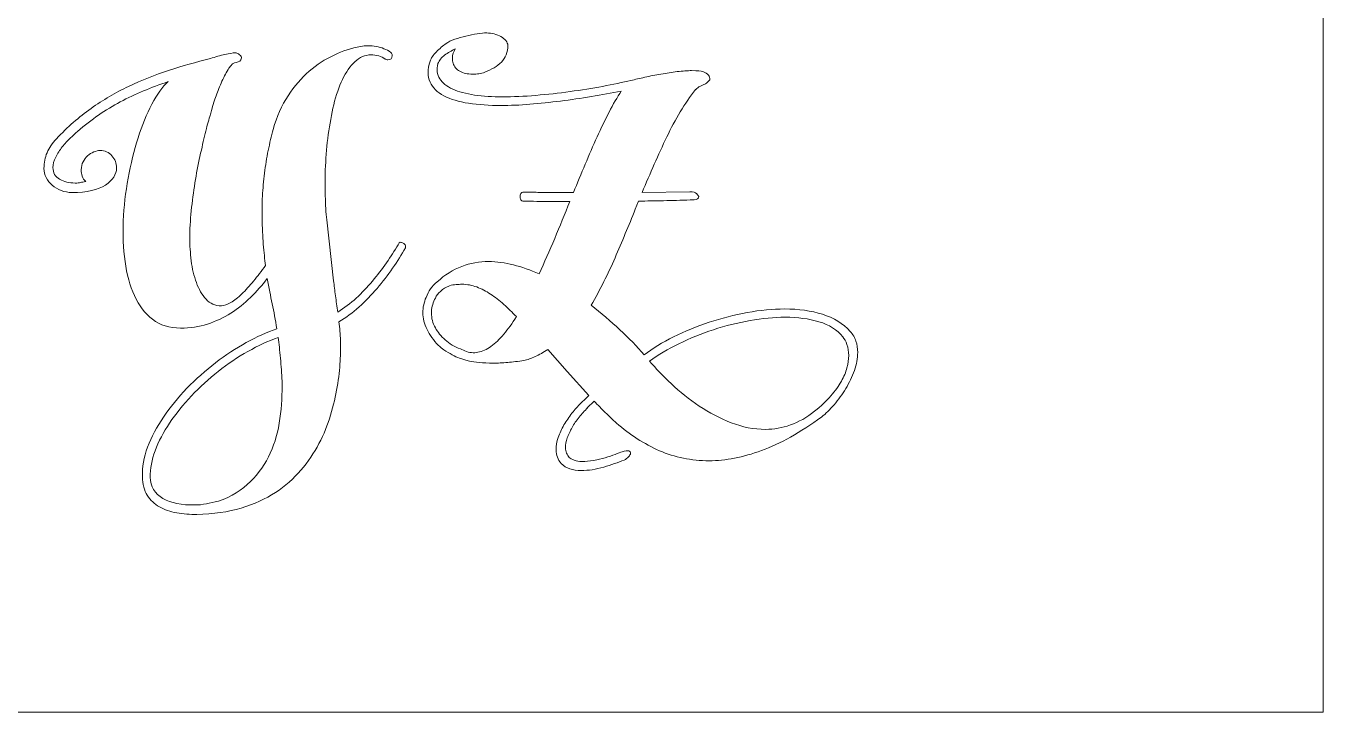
# Model space of a CAD drawing. Header units: millimetres. Extents: x -989 to 989, y -553 to 553.
# Drawn here: x 494.8 to 593.2, y 33.5 to 85.6 of the extents above; entities that cross this region are included whole.
import ezdxf

# ---------------------------------------------------------------- set-up
doc = ezdxf.new("R2010")
doc.units = ezdxf.units.MM
doc.header["$MEASUREMENT"] = 0
doc.layers.add('Camada 1', color=7, linetype='Continuous')

msp = doc.modelspace()

# ---------------------------------------------------------------- linework, layer by layer
at = {"layer": 'Camada 1', "color": 142, "lineweight": 20}
msp.add_lwpolyline([(395.4718, 33.5177), (593.2076, 33.5177), (593.2076, 414.1477), (395.4718, 414.1477), (395.4718, 33.5177)], close=True, dxfattribs=at)
at = {"layer": 'Camada 1', "color": 250, "lineweight": 9}
for points, knots in [([(527.2298, 82.7549), (527.2199, 82.8045), (527.2051, 82.859), (527.1951, 82.9235), (527.1951, 82.9235), (527.1803, 82.983), (527.1753, 83.0623), (527.1753, 83.1615), (527.1753, 83.1615), (527.1902, 83.3846), (527.2645, 83.6077), (527.3984, 83.8308), (527.3984, 83.8308), (527.1009, 83.6969), (526.8332, 83.5383), (526.5903, 83.3598), (526.5903, 83.3598), (526.3473, 83.1813), (526.1787, 82.9631), (526.0796, 82.7152), (526.0796, 82.7152), (525.9656, 82.274), (526.0151, 81.8873), (526.2184, 81.565), (526.2184, 81.565), (526.4217, 81.2427), (526.7489, 80.9799), (527.2051, 80.7767), (527.2051, 80.7767), (527.6562, 80.5734), (528.2066, 80.4246), (528.8561, 80.3304), (528.8561, 80.3304), (529.5105, 80.2362), (530.2195, 80.1916), (530.988, 80.1916), (530.988, 80.1916), (531.7813, 80.1916), (532.6192, 80.2313), (533.4968, 80.3057), (533.4968, 80.3057), (534.3793, 80.38), (535.2469, 80.4742), (536.0997, 80.5932), (536.0997, 80.5932), (536.9574, 80.7073), (537.7805, 80.8411), (538.5737, 80.9899), (538.5737, 80.9899), (539.367, 81.1386), (540.081, 81.2873), (540.7106, 81.4361), (540.7106, 81.4361), (541.023, 81.5104), (541.375, 81.5947), (541.7717, 81.679), (541.7717, 81.679), (542.1683, 81.7683), (542.5749, 81.8476), (542.9963, 81.922), (542.9963, 81.922), (543.4177, 81.9963), (543.8342, 82.0558), (544.2358, 82.1054), (544.2358, 82.1054), (544.6374, 82.155), (544.9993, 82.1798), (545.3216, 82.1798), (545.3216, 82.1798), (545.7827, 82.1798), (546.0603, 82.1649), (546.1595, 82.1252), (546.1595, 82.1252), (546.3826, 82.0261), (546.5264, 81.9319), (546.5958, 81.8377), (546.5958, 81.8377), (546.6652, 81.7435), (546.6999, 81.6294), (546.6999, 81.4956), (546.6999, 81.4956), (546.576, 81.332), (546.4669, 81.2278), (546.3826, 81.1882), (546.3826, 81.1882), (546.2934, 81.1436), (546.214, 81.1088), (546.1397, 81.0841), (546.1397, 81.0841), (546.0802, 81.0593), (546.0058, 81.0246), (545.9265, 80.9799), (545.9265, 80.9799), (545.8471, 80.9403), (545.743, 80.856), (545.6191, 80.732), (545.6191, 80.732), (545.6191, 80.732), (545.6191, 80.7519), (545.6191, 80.7519), (545.6191, 80.7519), (544.801, 79.6958), (544.0722, 78.496), (543.4375, 77.1474), (543.4375, 77.1474), (542.798, 75.8038), (542.1733, 74.3957), (541.5684, 72.9331), (541.5684, 72.9331), (541.5684, 72.9331), (545.1728, 72.9876), (545.1728, 72.9876), (545.1728, 72.9876), (545.4356, 72.9876), (545.6141, 72.9381), (545.7133, 72.8339), (545.7133, 72.8339), (545.8124, 72.7298), (545.862, 72.6654), (545.862, 72.6406), (545.862, 72.6406), (545.862, 72.4968), (545.743, 72.4026), (545.51, 72.3679), (545.51, 72.3679), (545.51, 72.3679), (545.2125, 72.3679), (545.2125, 72.3679), (545.2125, 72.3679), (544.5035, 72.3431), (543.8342, 72.3282), (543.1946, 72.3134), (543.1946, 72.3134), (542.555, 72.3034), (541.9204, 72.2886), (541.2858, 72.2787), (541.2858, 72.2787), (541.2858, 72.2787), (541.0478, 71.6639), (541.0478, 71.6639), (541.0478, 71.6639), (540.552, 70.4244), (540.0413, 69.1997), (539.5108, 67.985), (539.5108, 67.985), (538.9853, 66.7703), (538.3804, 65.5655), (537.7011, 64.3756), (537.7011, 64.3756), (538.4696, 63.7806), (539.1935, 63.1658), (539.8727, 62.5263), (539.8727, 62.5263), (540.5569, 61.8867), (541.1767, 61.2521), (541.732, 60.6224), (541.732, 60.6224), (542.3666, 61.1033), (543.1054, 61.5595), (543.9581, 61.9809), (543.9581, 61.9809), (544.806, 62.4023), (545.7033, 62.7692), (546.6503, 63.0865), (546.6503, 63.0865), (547.5973, 63.3989), (548.5641, 63.6468), (549.5408, 63.8302), (549.5408, 63.8302), (550.5225, 64.0087), (551.4695, 64.098), (552.3867, 64.098), (552.3867, 64.098), (553.4378, 64.098), (554.3947, 63.9641), (555.2475, 63.6964), (555.2475, 63.6964), (556.1052, 63.4336), (556.8043, 62.9923), (557.3497, 62.3874), (557.3497, 62.3874), (557.553, 62.1643), (557.6968, 61.9214), (557.781, 61.6537), (557.781, 61.6537), (557.8703, 61.3859), (557.9149, 61.1033), (557.9149, 60.8058), (557.9149, 60.8058), (557.9149, 60.3596), (557.8306, 59.8985), (557.662, 59.4275), (557.662, 59.4275), (557.4984, 58.9565), (557.2803, 58.5004), (557.0125, 58.0641), (557.0125, 58.0641), (556.7448, 57.6228), (556.4523, 57.2113), (556.13, 56.8345), (556.13, 56.8345), (555.8078, 56.4577), (555.4904, 56.1503), (555.183, 55.9123), (555.183, 55.9123), (553.5568, 54.7224), (552.0397, 53.8696), (550.6266, 53.3589), (550.6266, 53.3589), (549.2136, 52.8433), (547.8898, 52.5855), (546.6503, 52.5855), (546.6503, 52.5855), (545.2968, 52.5855), (544.0424, 52.8383), (542.8822, 53.349), (542.8822, 53.349), (541.7221, 53.8547), (540.6363, 54.5588), (539.6199, 55.4462), (539.6199, 55.4462), (539.3373, 55.709), (539.0547, 55.9767), (538.7721, 56.2494), (538.7721, 56.2494), (538.4944, 56.5221), (538.2118, 56.8047), (537.9292, 57.1022), (537.9292, 57.1022), (537.9292, 57.1022), (537.3888, 56.6015), (537.3888, 56.6015), (537.3888, 56.6015), (537.3888, 56.6015), (537.4284, 56.6015), (537.4284, 56.6015), (537.4284, 56.6015), (537.2053, 56.3783), (536.9872, 56.1404), (536.7839, 55.8875), (536.7839, 55.8875), (536.5806, 55.6297), (536.4021, 55.3719), (536.2534, 55.1041), (536.2534, 55.1041), (536.1047, 54.8364), (535.9857, 54.5736), (535.8915, 54.3158), (535.8915, 54.3158), (535.7973, 54.053), (535.7526, 53.8051), (535.7526, 53.5721), (535.7526, 53.5721), (535.7526, 53.4333), (535.7824, 53.2994), (535.8369, 53.1705), (535.8369, 53.1705), (535.8915, 53.0416), (535.9559, 52.9276), (536.0303, 52.8284), (536.0303, 52.8284), (536.1195, 52.754), (536.2484, 52.6846), (536.422, 52.6202), (536.422, 52.6202), (536.5955, 52.5557), (536.7889, 52.526), (536.9971, 52.526), (536.9971, 52.526), (537.2847, 52.526), (537.5821, 52.5557), (537.8895, 52.6103), (537.8895, 52.6103), (538.2019, 52.6648), (538.4944, 52.7342), (538.7721, 52.8135), (538.7721, 52.8135), (539.0547, 52.8929), (539.3026, 52.9772), (539.5257, 53.0664), (539.5257, 53.0664), (539.7488, 53.1507), (539.9223, 53.2201), (540.0463, 53.2697), (540.0463, 53.2697), (540.2843, 53.3441), (540.4528, 53.3639), (540.552, 53.3341), (540.552, 53.3341), (540.6511, 53.3044), (540.6958, 53.2449), (540.6908, 53.1606), (540.6908, 53.1606), (540.6809, 53.0714), (540.6313, 52.9772), (540.5421, 52.878), (540.5421, 52.878), (540.4479, 52.7788), (540.3338, 52.6995), (540.195, 52.6351), (540.195, 52.6351), (539.7488, 52.4516), (539.2381, 52.2731), (538.6531, 52.0996), (538.6531, 52.0996), (538.073, 51.9261), (537.5028, 51.8418), (536.9426, 51.8418), (536.9426, 51.8418), (536.6203, 51.8418), (536.3327, 51.8814), (536.0799, 51.9608), (536.0799, 51.9608), (535.8221, 52.0451), (535.6089, 52.1839), (535.4353, 52.3822), (535.4353, 52.3822), (535.1726, 52.6549), (535.0387, 53.0019), (535.0387, 53.4184), (535.0387, 53.4184), (535.0387, 53.7159), (535.0932, 54.0283), (535.2073, 54.3505), (535.2073, 54.3505), (535.3163, 54.6728), (535.4601, 54.9851), (535.6386, 55.2975), (535.6386, 55.2975), (535.8171, 55.6049), (536.0204, 55.9024), (536.2435, 56.1899), (536.2435, 56.1899), (536.4666, 56.4725), (536.6897, 56.7254), (536.9128, 56.9485), (536.9128, 56.9485), (537.012, 57.0477), (537.1111, 57.1468), (537.2103, 57.2361), (537.2103, 57.2361), (537.3095, 57.3303), (537.4136, 57.4245), (537.5276, 57.5236), (537.5276, 57.5236), (537.5276, 57.5236), (535.8716, 59.3631), (535.8716, 59.3631), (535.8716, 59.3631), (535.8716, 59.3631), (534.4041, 61.019), (534.4041, 61.019), (534.4041, 61.019), (534.0818, 60.8108), (533.7694, 60.6323), (533.462, 60.4885), (533.462, 60.4885), (533.1596, 60.3447), (532.872, 60.2505), (532.5994, 60.201), (532.5994, 60.201), (532.168, 60.1266), (531.7565, 60.0721), (531.3747, 60.0423), (531.3747, 60.0423), (530.988, 60.0076), (530.6211, 59.9927), (530.2741, 59.9927), (530.2741, 59.9927), (529.4808, 59.9927), (528.8809, 60.0473), (528.4743, 60.1514), (528.4743, 60.1514), (528.0628, 60.2555), (527.8099, 60.3299), (527.7108, 60.3646), (527.7108, 60.3646), (527.5372, 60.429), (527.3538, 60.5133), (527.1604, 60.6274), (527.1604, 60.6274), (526.9671, 60.7364), (526.7539, 60.8604), (526.5208, 60.9992), (526.5208, 60.9992), (526.382, 61.0835), (526.2482, 61.2025), (526.1093, 61.3512), (526.1093, 61.3512), (525.7524, 61.7231), (525.4648, 62.1197), (525.2566, 62.5411), (525.2566, 62.5411), (525.0434, 62.9626), (524.9392, 63.3939), (524.9392, 63.8253), (524.9392, 63.8253), (524.9392, 64.212), (525.0186, 64.5938), (525.1822, 64.9805), (525.1822, 64.9805), (525.3557, 65.4416), (525.6334, 65.8283), (526.0201, 66.1506), (526.0201, 66.1506), (526.6002, 66.686), (527.2249, 67.0777), (527.8843, 67.3256), (527.8843, 67.3256), (528.5487, 67.5735), (529.2279, 67.6975), (529.922, 67.6975), (529.922, 67.6975), (530.5418, 67.6975), (531.1715, 67.6132), (531.811, 67.4446), (531.811, 67.4446), (532.4457, 67.281), (533.0952, 67.0529), (533.7546, 66.7703), (533.7546, 66.7703), (534.1512, 67.6231), (534.5429, 68.5155), (534.9346, 69.4427), (534.9346, 69.4427), (535.3213, 70.3748), (535.708, 71.3069), (536.0799, 72.2489), (536.0799, 72.2489), (535.7477, 72.2489), (535.4502, 72.2489), (535.1874, 72.2489), (535.1874, 72.2489), (534.9296, 72.2489), (534.6668, 72.2489), (534.409, 72.2489), (534.409, 72.2489), (534.1463, 72.2489), (533.8686, 72.2539), (533.5711, 72.2638), (533.5711, 72.2638), (533.2736, 72.2737), (532.9266, 72.2787), (532.5299, 72.2787), (532.5299, 72.2787), (532.4556, 72.2787), (532.401, 72.3134), (532.3614, 72.3877), (532.3614, 72.3877), (532.3267, 72.4621), (532.3068, 72.5414), (532.3068, 72.6208), (532.3068, 72.6208), (532.3068, 72.7001), (532.3267, 72.7794), (532.3614, 72.8538), (532.3614, 72.8538), (532.401, 72.9281), (532.4556, 72.9629), (532.5299, 72.9629), (532.5299, 72.9629), (532.9613, 72.9629), (533.3331, 72.9579), (533.6455, 72.948), (533.6455, 72.948), (533.9529, 72.9381), (534.2504, 72.9331), (534.528, 72.9331), (534.528, 72.9331), (534.8057, 72.9331), (535.0833, 72.9331), (535.3659, 72.9331), (535.3659, 72.9331), (535.6436, 72.9331), (535.9758, 72.9331), (536.3575, 72.9331), (536.3575, 72.9331), (536.655, 73.652), (536.9525, 74.3709), (537.25, 75.0799), (537.25, 75.0799), (537.5474, 75.7939), (537.8499, 76.483), (538.1523, 77.1474), (538.1523, 77.1474), (538.4597, 77.8118), (538.7621, 78.4414), (539.0646, 79.0364), (539.0646, 79.0364), (539.367, 79.6314), (539.6744, 80.1619), (539.9868, 80.6329), (539.9868, 80.6329), (539.253, 80.4841), (538.4994, 80.3453), (537.716, 80.2164), (537.716, 80.2164), (536.9376, 80.0875), (536.1542, 79.9735), (535.3758, 79.8743), (535.3758, 79.8743), (534.5925, 79.7751), (533.819, 79.6909), (533.0505, 79.6314), (533.0505, 79.6314), (532.282, 79.5669), (531.5582, 79.5372), (530.874, 79.5372), (530.874, 79.5372), (529.9815, 79.5372), (529.1635, 79.5917), (528.4098, 79.7057), (528.4098, 79.7057), (527.6612, 79.8148), (527.0365, 80.0032), (526.5357, 80.2709), (526.5357, 80.2709), (526.03, 80.5387), (525.6829, 80.8857), (525.4846, 81.3121), (525.4846, 81.3121), (525.2863, 81.7385), (525.2863, 82.269), (525.4846, 82.9036), (525.4846, 82.9036), (525.559, 83.1268), (525.7177, 83.3598), (525.9656, 83.6077), (525.9656, 83.6077), (526.2135, 83.8556), (526.4614, 84.0688), (526.7093, 84.2423), (526.7093, 84.2423), (526.8729, 84.3514), (527.091, 84.4605), (527.3637, 84.5596), (527.3637, 84.5596), (527.6364, 84.6588), (527.914, 84.7381), (528.2066, 84.8075), (528.2066, 84.8075), (528.4991, 84.8769), (528.7817, 84.9315), (529.0643, 84.9761), (529.0643, 84.9761), (529.3419, 85.0207), (529.5799, 85.0405), (529.7783, 85.0405), (529.7783, 85.0405), (529.9667, 85.0405), (530.1551, 85.0158), (530.3435, 84.9662), (530.3435, 84.9662), (530.5368, 84.9166), (530.7104, 84.8472), (530.8591, 84.7629), (530.8591, 84.7629), (531.0078, 84.6737), (531.1318, 84.5745), (531.2309, 84.4555), (531.2309, 84.4555), (531.3301, 84.3365), (531.3797, 84.2175), (531.3797, 84.0936), (531.3797, 84.0936), (531.3797, 83.573), (531.2161, 83.1515), (530.8938, 82.8293), (530.8938, 82.8293), (530.5715, 82.507), (530.1501, 82.2541), (529.6295, 82.0657), (529.6295, 82.0657), (529.4956, 82.0062), (529.3469, 81.9616), (529.1932, 81.9468), (529.1932, 81.9468), (529.0395, 81.9269), (528.8759, 81.917), (528.7024, 81.917), (528.7024, 81.917), (528.3305, 81.917), (528.0082, 81.9864), (527.7405, 82.1302), (527.7405, 82.1302), (527.4777, 82.274), (527.3042, 82.4822), (527.2298, 82.7549)], [0, 0, 0, 0, 0.0067568, 0.0067568, 0.0067568, 0.0067568, 0.0135135, 0.0135135, 0.0135135, 0.0135135, 0.0202703, 0.0202703, 0.0202703, 0.0202703, 0.027027, 0.027027, 0.027027, 0.027027, 0.0337838, 0.0337838, 0.0337838, 0.0337838, 0.0405405, 0.0405405, 0.0405405, 0.0405405, 0.0472973, 0.0472973, 0.0472973, 0.0472973, 0.0540541, 0.0540541, 0.0540541, 0.0540541, 0.0608108, 0.0608108, 0.0608108, 0.0608108, 0.0675676, 0.0675676, 0.0675676, 0.0675676, 0.0743243, 0.0743243, 0.0743243, 0.0743243, 0.0810811, 0.0810811, 0.0810811, 0.0810811, 0.0878378, 0.0878378, 0.0878378, 0.0878378, 0.0945946, 0.0945946, 0.0945946, 0.0945946, 0.1013514, 0.1013514, 0.1013514, 0.1013514, 0.1081081, 0.1081081, 0.1081081, 0.1081081, 0.1148649, 0.1148649, 0.1148649, 0.1148649, 0.1216216, 0.1216216, 0.1216216, 0.1216216, 0.1283784, 0.1283784, 0.1283784, 0.1283784, 0.1351351, 0.1351351, 0.1351351, 0.1351351, 0.1418919, 0.1418919, 0.1418919, 0.1418919, 0.1486486, 0.1486486, 0.1486486, 0.1486486, 0.1554054, 0.1554054, 0.1554054, 0.1554054, 0.1621622, 0.1621622, 0.1621622, 0.1621622, 0.1689189, 0.1689189, 0.1689189, 0.1689189, 0.1756757, 0.1756757, 0.1756757, 0.1756757, 0.1824324, 0.1824324, 0.1824324, 0.1824324, 0.1891892, 0.1891892, 0.1891892, 0.1891892, 0.1959459, 0.1959459, 0.1959459, 0.1959459, 0.2027027, 0.2027027, 0.2027027, 0.2027027, 0.2094595, 0.2094595, 0.2094595, 0.2094595, 0.2162162, 0.2162162, 0.2162162, 0.2162162, 0.222973, 0.222973, 0.222973, 0.222973, 0.2297297, 0.2297297, 0.2297297, 0.2297297, 0.2364865, 0.2364865, 0.2364865, 0.2364865, 0.2432432, 0.2432432, 0.2432432, 0.2432432, 0.25, 0.25, 0.25, 0.25, 0.2567568, 0.2567568, 0.2567568, 0.2567568, 0.2635135, 0.2635135, 0.2635135, 0.2635135, 0.2702703, 0.2702703, 0.2702703, 0.2702703, 0.277027, 0.277027, 0.277027, 0.277027, 0.2837838, 0.2837838, 0.2837838, 0.2837838, 0.2905405, 0.2905405, 0.2905405, 0.2905405, 0.2972973, 0.2972973, 0.2972973, 0.2972973, 0.3040541, 0.3040541, 0.3040541, 0.3040541, 0.3108108, 0.3108108, 0.3108108, 0.3108108, 0.3175676, 0.3175676, 0.3175676, 0.3175676, 0.3243243, 0.3243243, 0.3243243, 0.3243243, 0.3310811, 0.3310811, 0.3310811, 0.3310811, 0.3378378, 0.3378378, 0.3378378, 0.3378378, 0.3445946, 0.3445946, 0.3445946, 0.3445946, 0.3513514, 0.3513514, 0.3513514, 0.3513514, 0.3581081, 0.3581081, 0.3581081, 0.3581081, 0.3648649, 0.3648649, 0.3648649, 0.3648649, 0.3716216, 0.3716216, 0.3716216, 0.3716216, 0.3783784, 0.3783784, 0.3783784, 0.3783784, 0.3851351, 0.3851351, 0.3851351, 0.3851351, 0.3918919, 0.3918919, 0.3918919, 0.3918919, 0.3986486, 0.3986486, 0.3986486, 0.3986486, 0.4054054, 0.4054054, 0.4054054, 0.4054054, 0.4121622, 0.4121622, 0.4121622, 0.4121622, 0.4189189, 0.4189189, 0.4189189, 0.4189189, 0.4256757, 0.4256757, 0.4256757, 0.4256757, 0.4324324, 0.4324324, 0.4324324, 0.4324324, 0.4391892, 0.4391892, 0.4391892, 0.4391892, 0.4459459, 0.4459459, 0.4459459, 0.4459459, 0.4527027, 0.4527027, 0.4527027, 0.4527027, 0.4594595, 0.4594595, 0.4594595, 0.4594595, 0.4662162, 0.4662162, 0.4662162, 0.4662162, 0.472973, 0.472973, 0.472973, 0.472973, 0.4797297, 0.4797297, 0.4797297, 0.4797297, 0.4864865, 0.4864865, 0.4864865, 0.4864865, 0.4932432, 0.4932432, 0.4932432, 0.4932432, 0.5, 0.5, 0.5, 0.5, 0.5067568, 0.5067568, 0.5067568, 0.5067568, 0.5135135, 0.5135135, 0.5135135, 0.5135135, 0.5202703, 0.5202703, 0.5202703, 0.5202703, 0.527027, 0.527027, 0.527027, 0.527027, 0.5337838, 0.5337838, 0.5337838, 0.5337838, 0.5405405, 0.5405405, 0.5405405, 0.5405405, 0.5472973, 0.5472973, 0.5472973, 0.5472973, 0.5540541, 0.5540541, 0.5540541, 0.5540541, 0.5608108, 0.5608108, 0.5608108, 0.5608108, 0.5675676, 0.5675676, 0.5675676, 0.5675676, 0.5743243, 0.5743243, 0.5743243, 0.5743243, 0.5810811, 0.5810811, 0.5810811, 0.5810811, 0.5878378, 0.5878378, 0.5878378, 0.5878378, 0.5945946, 0.5945946, 0.5945946, 0.5945946, 0.6013514, 0.6013514, 0.6013514, 0.6013514, 0.6081081, 0.6081081, 0.6081081, 0.6081081, 0.6148649, 0.6148649, 0.6148649, 0.6148649, 0.6216216, 0.6216216, 0.6216216, 0.6216216, 0.6283784, 0.6283784, 0.6283784, 0.6283784, 0.6351351, 0.6351351, 0.6351351, 0.6351351, 0.6418919, 0.6418919, 0.6418919, 0.6418919, 0.6486486, 0.6486486, 0.6486486, 0.6486486, 0.6554054, 0.6554054, 0.6554054, 0.6554054, 0.6621622, 0.6621622, 0.6621622, 0.6621622, 0.6689189, 0.6689189, 0.6689189, 0.6689189, 0.6756757, 0.6756757, 0.6756757, 0.6756757, 0.6824324, 0.6824324, 0.6824324, 0.6824324, 0.6891892, 0.6891892, 0.6891892, 0.6891892, 0.6959459, 0.6959459, 0.6959459, 0.6959459, 0.7027027, 0.7027027, 0.7027027, 0.7027027, 0.7094595, 0.7094595, 0.7094595, 0.7094595, 0.7162162, 0.7162162, 0.7162162, 0.7162162, 0.722973, 0.722973, 0.722973, 0.722973, 0.7297297, 0.7297297, 0.7297297, 0.7297297, 0.7364865, 0.7364865, 0.7364865, 0.7364865, 0.7432432, 0.7432432, 0.7432432, 0.7432432, 0.75, 0.75, 0.75, 0.75, 0.7567568, 0.7567568, 0.7567568, 0.7567568, 0.7635135, 0.7635135, 0.7635135, 0.7635135, 0.7702703, 0.7702703, 0.7702703, 0.7702703, 0.777027, 0.777027, 0.777027, 0.777027, 0.7837838, 0.7837838, 0.7837838, 0.7837838, 0.7905405, 0.7905405, 0.7905405, 0.7905405, 0.7972973, 0.7972973, 0.7972973, 0.7972973, 0.8040541, 0.8040541, 0.8040541, 0.8040541, 0.8108108, 0.8108108, 0.8108108, 0.8108108, 0.8175676, 0.8175676, 0.8175676, 0.8175676, 0.8243243, 0.8243243, 0.8243243, 0.8243243, 0.8310811, 0.8310811, 0.8310811, 0.8310811, 0.8378378, 0.8378378, 0.8378378, 0.8378378, 0.8445946, 0.8445946, 0.8445946, 0.8445946, 0.8513514, 0.8513514, 0.8513514, 0.8513514, 0.8581081, 0.8581081, 0.8581081, 0.8581081, 0.8648649, 0.8648649, 0.8648649, 0.8648649, 0.8716216, 0.8716216, 0.8716216, 0.8716216, 0.8783784, 0.8783784, 0.8783784, 0.8783784, 0.8851351, 0.8851351, 0.8851351, 0.8851351, 0.8918919, 0.8918919, 0.8918919, 0.8918919, 0.8986486, 0.8986486, 0.8986486, 0.8986486, 0.9054054, 0.9054054, 0.9054054, 0.9054054, 0.9121622, 0.9121622, 0.9121622, 0.9121622, 0.9189189, 0.9189189, 0.9189189, 0.9189189, 0.9256757, 0.9256757, 0.9256757, 0.9256757, 0.9324324, 0.9324324, 0.9324324, 0.9324324, 0.9391892, 0.9391892, 0.9391892, 0.9391892, 0.9459459, 0.9459459, 0.9459459, 0.9459459, 0.9527027, 0.9527027, 0.9527027, 0.9527027, 0.9594595, 0.9594595, 0.9594595, 0.9594595, 0.9662162, 0.9662162, 0.9662162, 0.9662162, 0.972973, 0.972973, 0.972973, 0.972973, 0.9797297, 0.9797297, 0.9797297, 0.9797297, 0.9864865, 0.9864865, 0.9864865, 0.9864865, 1, 1, 1, 1]), ([(510.6806, 83.5382), (510.8293, 83.5233), (510.9483, 83.4738), (511.0425, 83.3895), (511.0425, 83.3895), (511.1367, 83.3002), (511.1813, 83.2209), (511.1813, 83.1465), (511.1813, 83.1465), (511.1466, 82.9333), (511.0078, 82.8243), (510.7748, 82.8094), (510.7748, 82.8094), (510.6013, 82.7995), (510.4178, 82.6507), (510.2344, 82.3632), (510.2344, 82.3632), (510.0509, 82.0806), (509.8724, 81.7533), (509.7039, 81.3815), (509.7039, 81.3815), (509.5353, 81.0096), (509.3865, 80.6378), (509.2576, 80.2709), (509.2576, 80.2709), (509.1287, 79.909), (509.0395, 79.6313), (508.9899, 79.4479), (508.9899, 79.4479), (508.9502, 79.309), (508.8808, 79.0661), (508.7767, 78.7091), (508.7767, 78.7091), (508.6726, 78.3571), (508.5536, 77.9258), (508.4297, 77.4101), (508.4297, 77.4101), (508.3057, 76.8945), (508.1768, 76.3144), (508.033, 75.6699), (508.033, 75.6699), (507.8892, 75.0253), (507.7603, 74.356), (507.6512, 73.6619), (507.6512, 73.6619), (507.5372, 72.9678), (507.448, 72.2637), (507.3736, 71.5399), (507.3736, 71.5399), (507.2992, 70.821), (507.2596, 70.1219), (507.2596, 69.4377), (507.2596, 69.4377), (507.2596, 68.9171), (507.2992, 68.3568), (507.3736, 67.7569), (507.3736, 67.7569), (507.448, 67.152), (507.5769, 66.6017), (507.7603, 66.1009), (507.7603, 66.1009), (507.9487, 65.5952), (508.1917, 65.1787), (508.4991, 64.8416), (508.4991, 64.8416), (508.8015, 64.5094), (509.1882, 64.3408), (509.6592, 64.3408), (509.6592, 64.3408), (509.8675, 64.3408), (510.1055, 64.4202), (510.3732, 64.5838), (510.3732, 64.5838), (510.6409, 64.7424), (510.9186, 64.9656), (511.2111, 65.2432), (511.2111, 65.2432), (511.4987, 65.5209), (511.7961, 65.8481), (512.1035, 66.2199), (512.1035, 66.2199), (512.406, 66.5918), (512.7084, 66.9835), (513.0059, 67.39), (513.0059, 67.39), (512.9414, 67.8759), (512.8869, 68.4114), (512.8373, 69.0063), (512.8373, 69.0063), (512.7877, 69.6013), (512.758, 70.2706), (512.7431, 71.0143), (512.7431, 71.0143), (512.7332, 71.5349), (512.7382, 72.0852), (512.7729, 72.6604), (512.7729, 72.6604), (512.8026, 73.2355), (512.8571, 73.8156), (512.9315, 74.4006), (512.9315, 74.4006), (513.0059, 74.9807), (513.0951, 75.5558), (513.2092, 76.1211), (513.2092, 76.1211), (513.3232, 76.6813), (513.4471, 77.2217), (513.581, 77.7274), (513.581, 77.7274), (513.8537, 78.6943), (514.2305, 79.5421), (514.7114, 80.2759), (514.7114, 80.2759), (515.1874, 81.0047), (515.7229, 81.6244), (516.3129, 82.1351), (516.3129, 82.1351), (516.9029, 82.6408), (517.5325, 83.0523), (518.2019, 83.3597), (518.2019, 83.3597), (518.8712, 83.6721), (519.5405, 83.8902), (520.2099, 84.0142), (520.2099, 84.0142), (520.5817, 84.0886), (520.9734, 84.0886), (521.3899, 84.0142), (521.3899, 84.0142), (521.8063, 83.9398), (522.1831, 83.7911), (522.5153, 83.568), (522.5153, 83.568), (522.5798, 83.5035), (522.6095, 83.4242), (522.6095, 83.325), (522.6095, 83.325), (522.6095, 83.1118), (522.5054, 83.0077), (522.2922, 83.0077), (522.2922, 83.0077), (522.2426, 83.0077), (522.2079, 83.0127), (522.1831, 83.0275), (522.1831, 83.0275), (522.1584, 83.0375), (522.1236, 83.0523), (522.0889, 83.0623), (522.0889, 83.0623), (521.9402, 83.1614), (521.7716, 83.2407), (521.5882, 83.2953), (521.5882, 83.2953), (521.3998, 83.3498), (521.2064, 83.3796), (521.0081, 83.3796), (521.0081, 83.3796), (520.552, 83.3697), (520.1404, 83.1961), (519.7835, 82.859), (519.7835, 82.859), (519.4215, 82.5268), (519.1092, 82.0806), (518.8415, 81.5203), (518.8415, 81.5203), (518.5787, 80.965), (518.3556, 80.3205), (518.182, 79.5966), (518.182, 79.5966), (518.0085, 78.8727), (517.8697, 78.1142), (517.7656, 77.3258), (517.7656, 77.3258), (517.6614, 76.5425), (517.5871, 75.7492), (517.5524, 74.946), (517.5524, 74.946), (517.5127, 74.1478), (517.5077, 73.3942), (517.5325, 72.6901), (517.5325, 72.6901), (517.5474, 72.3431), (517.5573, 72.0158), (517.5722, 71.7134), (517.5722, 71.7134), (517.5871, 71.411), (517.6119, 71.1283), (517.6515, 70.8656), (517.6515, 70.8656), (517.6515, 70.8656), (518.1721, 66.2398), (518.1721, 66.2398), (518.1721, 66.2398), (518.2068, 65.8778), (518.2514, 65.4961), (518.3109, 65.0945), (518.3109, 65.0945), (518.3655, 64.6929), (518.425, 64.2764), (518.4845, 63.855), (518.4845, 63.855), (518.9803, 64.1673), (519.4463, 64.5243), (519.8826, 64.9259), (519.8826, 64.9259), (520.3239, 65.3275), (520.7354, 65.7539), (521.1122, 66.21), (521.1122, 66.21), (521.489, 66.6612), (521.841, 67.1223), (522.1732, 67.5933), (522.1732, 67.5933), (522.5005, 68.0643), (522.793, 68.5254), (523.0558, 68.9716), (523.0558, 68.9716), (523.0805, 69.0311), (523.1301, 69.0956), (523.2045, 69.1551), (523.2045, 69.1551), (523.2789, 69.1551), (523.3582, 69.1352), (523.4474, 69.0906), (523.4474, 69.0906), (523.5317, 69.046), (523.5863, 68.9865), (523.611, 68.9121), (523.611, 68.9121), (523.611, 68.9121), (523.611, 68.7287), (523.611, 68.7287), (523.611, 68.7287), (523.3284, 68.2329), (523.0062, 67.7222), (522.6442, 67.1917), (522.6442, 67.1917), (522.2873, 66.6661), (521.8906, 66.1555), (521.4642, 65.6597), (521.4642, 65.6597), (521.0378, 65.1639), (520.5817, 64.6978), (520.1008, 64.2566), (520.1008, 64.2566), (519.6149, 63.8153), (519.1092, 63.4434), (518.5737, 63.1311), (518.5737, 63.1311), (518.6283, 62.6502), (518.6679, 62.1742), (518.6927, 61.7032), (518.6927, 61.7032), (518.7076, 61.257), (518.6977, 60.7314), (518.663, 60.1315), (518.663, 60.1315), (518.6332, 59.5316), (518.5588, 58.887), (518.4399, 58.1929), (518.4399, 58.1929), (518.3258, 57.4988), (518.1572, 56.7849), (517.9391, 56.0461), (517.9391, 56.0461), (517.7209, 55.3074), (517.4284, 54.5885), (517.0566, 53.8844), (517.0566, 53.8844), (516.6847, 53.1754), (516.2286, 52.5061), (515.6882, 51.8665), (515.6882, 51.8665), (515.1527, 51.2319), (514.5082, 50.6667), (513.7545, 50.1758), (513.7545, 50.1758), (513.0059, 49.69), (512.1382, 49.2933), (511.1516, 48.9958), (511.1516, 48.9958), (510.1699, 48.6984), (509.0494, 48.5397), (507.8, 48.5149), (507.8, 48.5149), (507.2794, 48.505), (506.7687, 48.5397), (506.2729, 48.6289), (506.2729, 48.6289), (505.7771, 48.7132), (505.3408, 48.8669), (504.964, 49.0801), (504.964, 49.0801), (504.5822, 49.2983), (504.2798, 49.5908), (504.0418, 49.9626), (504.0418, 49.9626), (503.8088, 50.3345), (503.6848, 50.8006), (503.67, 51.3608), (503.67, 51.3608), (503.6452, 52.0896), (503.779, 52.8432), (504.0666, 53.6167), (504.0666, 53.6167), (504.3591, 54.3901), (504.7607, 55.1537), (505.2664, 55.9023), (505.2664, 55.9023), (505.7722, 56.651), (506.3671, 57.3798), (507.0464, 58.0789), (507.0464, 58.0789), (507.7256, 58.778), (508.4495, 59.4225), (509.2081, 60.0125), (509.2081, 60.0125), (509.9716, 60.5976), (510.75, 61.1132), (511.5482, 61.5545), (511.5482, 61.5545), (512.3465, 61.9957), (513.115, 62.3378), (513.8587, 62.5857), (513.8587, 62.5857), (513.7595, 63.2699), (513.6455, 63.9045), (513.5166, 64.4846), (513.5166, 64.4846), (513.3877, 65.0697), (513.2587, 65.7093), (513.1348, 66.4034), (513.1348, 66.4034), (512.753, 65.9076), (512.3316, 65.4316), (511.8705, 64.9804), (511.8705, 64.9804), (511.4144, 64.5243), (510.9136, 64.1277), (510.3682, 63.7806), (510.3682, 63.7806), (509.8228, 63.4335), (509.2378, 63.1559), (508.6032, 62.9526), (508.6032, 62.9526), (507.9735, 62.7493), (507.2943, 62.6452), (506.5605, 62.6452), (506.5605, 62.6452), (505.7226, 62.6452), (505.0136, 62.8683), (504.4335, 63.3145), (504.4335, 63.3145), (503.8584, 63.7608), (503.4022, 64.3607), (503.0601, 65.1093), (503.0601, 65.1093), (502.718, 65.858), (502.485, 66.7256), (502.3511, 67.7123), (502.3511, 67.7123), (502.2222, 68.6989), (502.1776, 69.7252), (502.2222, 70.7912), (502.2222, 70.7912), (502.2669, 71.8572), (502.3858, 72.9281), (502.5842, 74.0139), (502.5842, 74.0139), (502.7825, 75.0997), (503.0353, 76.1211), (503.3378, 77.073), (503.3378, 77.073), (503.6402, 78.0299), (503.9873, 78.8777), (504.379, 79.6313), (504.379, 79.6313), (504.7706, 80.38), (505.1871, 80.9551), (505.6333, 81.3517), (505.6333, 81.3517), (504.9789, 81.1286), (504.3492, 80.8907), (503.7443, 80.6428), (503.7443, 80.6428), (503.1444, 80.3949), (502.5594, 80.1172), (501.9942, 79.8148), (501.9942, 79.8148), (501.4339, 79.5123), (500.8836, 79.1752), (500.3481, 78.8132), (500.3481, 78.8132), (499.8176, 78.4464), (499.2821, 78.0348), (498.7467, 77.5737), (498.7467, 77.5737), (498.5979, 77.4399), (498.4145, 77.2664), (498.2013, 77.0631), (498.2013, 77.0631), (497.9831, 76.8598), (497.7799, 76.6367), (497.5865, 76.3937), (497.5865, 76.3937), (497.3931, 76.1508), (497.2295, 75.8979), (497.0907, 75.6253), (497.0907, 75.6253), (496.9568, 75.3526), (496.8874, 75.0848), (496.8874, 74.8221), (496.8874, 74.8221), (496.8874, 74.4254), (497.056, 74.1329), (497.3931, 73.9395), (497.3931, 73.9395), (497.7303, 73.7462), (498.122, 73.652), (498.5583, 73.652), (498.5583, 73.652), (498.7467, 73.652), (498.8855, 73.6668), (498.9797, 73.6916), (498.9797, 73.6916), (499.0739, 73.7164), (499.2028, 73.7462), (499.3664, 73.771), (499.3664, 73.771), (499.2425, 73.885), (499.1532, 74.0139), (499.1037, 74.1726), (499.1037, 74.1726), (499.0541, 74.3263), (499.0293, 74.4899), (499.0293, 74.6634), (499.0293, 74.6634), (499.0293, 74.8865), (499.0739, 75.0898), (499.1681, 75.2683), (499.1681, 75.2683), (499.2623, 75.4468), (499.3763, 75.6005), (499.5152, 75.7244), (499.5152, 75.7244), (499.649, 75.8484), (499.8027, 75.9426), (499.9763, 76.012), (499.9763, 76.012), (500.1498, 76.0814), (500.3134, 76.1161), (500.4621, 76.1161), (500.4621, 76.1161), (500.8191, 76.1161), (501.1166, 75.9822), (501.3546, 75.7244), (501.3546, 75.7244), (501.5876, 75.4616), (501.7066, 75.1542), (501.7066, 74.7923), (501.7066, 74.7923), (501.7066, 74.3114), (501.429, 73.88), (500.8687, 73.5032), (500.8687, 73.5032), (500.3084, 73.1264), (499.4606, 72.938), (498.3302, 72.938), (498.3302, 72.938), (498.0426, 72.938), (497.77, 72.9876), (497.5072, 73.0868), (497.5072, 73.0868), (497.2494, 73.1859), (497.0213, 73.3198), (496.8279, 73.4884), (496.8279, 73.4884), (496.6346, 73.652), (496.4809, 73.8453), (496.3718, 74.0635), (496.3718, 74.0635), (496.2578, 74.2816), (496.2032, 74.5147), (496.2032, 74.7626), (496.2032, 74.7626), (496.2032, 75.1939), (496.2826, 75.5905), (496.4363, 75.9525), (496.4363, 75.9525), (496.5899, 76.3095), (496.8279, 76.6615), (497.1502, 77.0085), (497.1502, 77.0085), (497.9831, 77.901), (498.8558, 78.6695), (499.773, 79.314), (499.773, 79.314), (500.6902, 79.9585), (501.6372, 80.5188), (502.6238, 80.9898), (502.6238, 80.9898), (503.6105, 81.4608), (504.6169, 81.8624), (505.6532, 82.1996), (505.6532, 82.1996), (506.6894, 82.5317), (507.7454, 82.8292), (508.8213, 83.092), (508.8213, 83.092), (509.2081, 83.2259), (509.5749, 83.33), (509.927, 83.4044), (509.927, 83.4044), (510.279, 83.4787), (510.5318, 83.5233), (510.6806, 83.5382)], [0, 0, 0, 0, 0.0076923, 0.0076923, 0.0076923, 0.0076923, 0.0153846, 0.0153846, 0.0153846, 0.0153846, 0.0230769, 0.0230769, 0.0230769, 0.0230769, 0.0307692, 0.0307692, 0.0307692, 0.0307692, 0.0384615, 0.0384615, 0.0384615, 0.0384615, 0.0461538, 0.0461538, 0.0461538, 0.0461538, 0.0538462, 0.0538462, 0.0538462, 0.0538462, 0.0615385, 0.0615385, 0.0615385, 0.0615385, 0.0692308, 0.0692308, 0.0692308, 0.0692308, 0.0769231, 0.0769231, 0.0769231, 0.0769231, 0.0846154, 0.0846154, 0.0846154, 0.0846154, 0.0923077, 0.0923077, 0.0923077, 0.0923077, 0.1, 0.1, 0.1, 0.1, 0.1076923, 0.1076923, 0.1076923, 0.1076923, 0.1153846, 0.1153846, 0.1153846, 0.1153846, 0.1230769, 0.1230769, 0.1230769, 0.1230769, 0.1307692, 0.1307692, 0.1307692, 0.1307692, 0.1384615, 0.1384615, 0.1384615, 0.1384615, 0.1461538, 0.1461538, 0.1461538, 0.1461538, 0.1538462, 0.1538462, 0.1538462, 0.1538462, 0.1615385, 0.1615385, 0.1615385, 0.1615385, 0.1692308, 0.1692308, 0.1692308, 0.1692308, 0.1769231, 0.1769231, 0.1769231, 0.1769231, 0.1846154, 0.1846154, 0.1846154, 0.1846154, 0.1923077, 0.1923077, 0.1923077, 0.1923077, 0.2, 0.2, 0.2, 0.2, 0.2076923, 0.2076923, 0.2076923, 0.2076923, 0.2153846, 0.2153846, 0.2153846, 0.2153846, 0.2230769, 0.2230769, 0.2230769, 0.2230769, 0.2307692, 0.2307692, 0.2307692, 0.2307692, 0.2384615, 0.2384615, 0.2384615, 0.2384615, 0.2461538, 0.2461538, 0.2461538, 0.2461538, 0.2538462, 0.2538462, 0.2538462, 0.2538462, 0.2615385, 0.2615385, 0.2615385, 0.2615385, 0.2692308, 0.2692308, 0.2692308, 0.2692308, 0.2769231, 0.2769231, 0.2769231, 0.2769231, 0.2846154, 0.2846154, 0.2846154, 0.2846154, 0.2923077, 0.2923077, 0.2923077, 0.2923077, 0.3, 0.3, 0.3, 0.3, 0.3076923, 0.3076923, 0.3076923, 0.3076923, 0.3153846, 0.3153846, 0.3153846, 0.3153846, 0.3230769, 0.3230769, 0.3230769, 0.3230769, 0.3307692, 0.3307692, 0.3307692, 0.3307692, 0.3384615, 0.3384615, 0.3384615, 0.3384615, 0.3461538, 0.3461538, 0.3461538, 0.3461538, 0.3538462, 0.3538462, 0.3538462, 0.3538462, 0.3615385, 0.3615385, 0.3615385, 0.3615385, 0.3692308, 0.3692308, 0.3692308, 0.3692308, 0.3769231, 0.3769231, 0.3769231, 0.3769231, 0.3846154, 0.3846154, 0.3846154, 0.3846154, 0.3923077, 0.3923077, 0.3923077, 0.3923077, 0.4, 0.4, 0.4, 0.4, 0.4076923, 0.4076923, 0.4076923, 0.4076923, 0.4153846, 0.4153846, 0.4153846, 0.4153846, 0.4230769, 0.4230769, 0.4230769, 0.4230769, 0.4307692, 0.4307692, 0.4307692, 0.4307692, 0.4384615, 0.4384615, 0.4384615, 0.4384615, 0.4461538, 0.4461538, 0.4461538, 0.4461538, 0.4538462, 0.4538462, 0.4538462, 0.4538462, 0.4615385, 0.4615385, 0.4615385, 0.4615385, 0.4692308, 0.4692308, 0.4692308, 0.4692308, 0.4769231, 0.4769231, 0.4769231, 0.4769231, 0.4846154, 0.4846154, 0.4846154, 0.4846154, 0.4923077, 0.4923077, 0.4923077, 0.4923077, 0.5, 0.5, 0.5, 0.5, 0.5076923, 0.5076923, 0.5076923, 0.5076923, 0.5153846, 0.5153846, 0.5153846, 0.5153846, 0.5230769, 0.5230769, 0.5230769, 0.5230769, 0.5307692, 0.5307692, 0.5307692, 0.5307692, 0.5384615, 0.5384615, 0.5384615, 0.5384615, 0.5461538, 0.5461538, 0.5461538, 0.5461538, 0.5538462, 0.5538462, 0.5538462, 0.5538462, 0.5615385, 0.5615385, 0.5615385, 0.5615385, 0.5692308, 0.5692308, 0.5692308, 0.5692308, 0.5769231, 0.5769231, 0.5769231, 0.5769231, 0.5846154, 0.5846154, 0.5846154, 0.5846154, 0.5923077, 0.5923077, 0.5923077, 0.5923077, 0.6, 0.6, 0.6, 0.6, 0.6076923, 0.6076923, 0.6076923, 0.6076923, 0.6153846, 0.6153846, 0.6153846, 0.6153846, 0.6230769, 0.6230769, 0.6230769, 0.6230769, 0.6307692, 0.6307692, 0.6307692, 0.6307692, 0.6384615, 0.6384615, 0.6384615, 0.6384615, 0.6461538, 0.6461538, 0.6461538, 0.6461538, 0.6538462, 0.6538462, 0.6538462, 0.6538462, 0.6615385, 0.6615385, 0.6615385, 0.6615385, 0.6692308, 0.6692308, 0.6692308, 0.6692308, 0.6769231, 0.6769231, 0.6769231, 0.6769231, 0.6846154, 0.6846154, 0.6846154, 0.6846154, 0.6923077, 0.6923077, 0.6923077, 0.6923077, 0.7, 0.7, 0.7, 0.7, 0.7076923, 0.7076923, 0.7076923, 0.7076923, 0.7153846, 0.7153846, 0.7153846, 0.7153846, 0.7230769, 0.7230769, 0.7230769, 0.7230769, 0.7307692, 0.7307692, 0.7307692, 0.7307692, 0.7384615, 0.7384615, 0.7384615, 0.7384615, 0.7461538, 0.7461538, 0.7461538, 0.7461538, 0.7538462, 0.7538462, 0.7538462, 0.7538462, 0.7615385, 0.7615385, 0.7615385, 0.7615385, 0.7692308, 0.7692308, 0.7692308, 0.7692308, 0.7769231, 0.7769231, 0.7769231, 0.7769231, 0.7846154, 0.7846154, 0.7846154, 0.7846154, 0.7923077, 0.7923077, 0.7923077, 0.7923077, 0.8, 0.8, 0.8, 0.8, 0.8076923, 0.8076923, 0.8076923, 0.8076923, 0.8153846, 0.8153846, 0.8153846, 0.8153846, 0.8230769, 0.8230769, 0.8230769, 0.8230769, 0.8307692, 0.8307692, 0.8307692, 0.8307692, 0.8384615, 0.8384615, 0.8384615, 0.8384615, 0.8461538, 0.8461538, 0.8461538, 0.8461538, 0.8538462, 0.8538462, 0.8538462, 0.8538462, 0.8615385, 0.8615385, 0.8615385, 0.8615385, 0.8692308, 0.8692308, 0.8692308, 0.8692308, 0.8769231, 0.8769231, 0.8769231, 0.8769231, 0.8846154, 0.8846154, 0.8846154, 0.8846154, 0.8923077, 0.8923077, 0.8923077, 0.8923077, 0.9, 0.9, 0.9, 0.9, 0.9076923, 0.9076923, 0.9076923, 0.9076923, 0.9153846, 0.9153846, 0.9153846, 0.9153846, 0.9230769, 0.9230769, 0.9230769, 0.9230769, 0.9307692, 0.9307692, 0.9307692, 0.9307692, 0.9384615, 0.9384615, 0.9384615, 0.9384615, 0.9461538, 0.9461538, 0.9461538, 0.9461538, 0.9538462, 0.9538462, 0.9538462, 0.9538462, 0.9615385, 0.9615385, 0.9615385, 0.9615385, 0.9692308, 0.9692308, 0.9692308, 0.9692308, 0.9769231, 0.9769231, 0.9769231, 0.9769231, 0.9846154, 0.9846154, 0.9846154, 0.9846154, 1, 1, 1, 1]), ([(525.8862, 62.6651), (526.0697, 62.3428), (526.3225, 62.0354), (526.6349, 61.7528), (526.6349, 61.7528), (526.9522, 61.4653), (527.334, 61.2372), (527.7802, 61.0637), (527.7802, 61.0637), (527.7802, 61.0637), (528.1173, 60.9149), (528.1173, 60.9149), (528.1173, 60.9149), (528.4495, 60.781), (528.7867, 60.7463), (529.1188, 60.8108), (529.1188, 60.8108), (529.456, 60.8802), (529.7832, 61.0289), (530.1055, 61.257), (530.1055, 61.257), (530.4278, 61.49), (530.75, 61.7974), (531.0723, 62.1792), (531.0723, 62.1792), (531.3946, 62.5659), (531.7168, 63.0121), (532.0391, 63.5179), (532.0391, 63.5179), (531.7168, 63.8401), (531.3946, 64.1525), (531.0723, 64.45), (531.0723, 64.45), (530.75, 64.7474), (530.4178, 65.0053), (530.0757, 65.2284), (530.0757, 65.2284), (529.7336, 65.4515), (529.3866, 65.63), (529.0246, 65.7688), (529.0246, 65.7688), (528.6677, 65.9027), (528.2958, 65.9721), (527.9091, 65.9721), (527.9091, 65.9721), (527.7603, 65.9721), (527.6116, 65.9671), (527.453, 65.9522), (527.453, 65.9522), (527.2993, 65.9423), (527.1356, 65.9126), (526.9621, 65.863), (526.9621, 65.863), (526.8282, 65.7985), (526.7043, 65.739), (526.5903, 65.6845), (526.5903, 65.6845), (526.4812, 65.63), (526.3721, 65.5457), (526.2729, 65.4317), (526.2729, 65.4317), (526.0994, 65.2829), (525.9705, 65.1193), (525.8862, 64.9309), (525.8862, 64.9309), (525.8862, 64.9309), (525.8267, 64.8218), (525.8267, 64.8218), (525.8267, 64.8218), (525.7524, 64.6483), (525.6929, 64.4797), (525.6532, 64.3161), (525.6532, 64.3161), (525.6086, 64.1574), (525.5887, 63.9839), (525.5887, 63.7955), (525.5887, 63.7955), (525.5887, 63.3989), (525.6879, 63.0221), (525.8862, 62.6651)], [0, 0, 0, 0, 0.047619, 0.047619, 0.047619, 0.047619, 0.0952381, 0.0952381, 0.0952381, 0.0952381, 0.1428571, 0.1428571, 0.1428571, 0.1428571, 0.1904762, 0.1904762, 0.1904762, 0.1904762, 0.2380952, 0.2380952, 0.2380952, 0.2380952, 0.2857143, 0.2857143, 0.2857143, 0.2857143, 0.3333333, 0.3333333, 0.3333333, 0.3333333, 0.3809524, 0.3809524, 0.3809524, 0.3809524, 0.4285714, 0.4285714, 0.4285714, 0.4285714, 0.4761905, 0.4761905, 0.4761905, 0.4761905, 0.5238095, 0.5238095, 0.5238095, 0.5238095, 0.5714286, 0.5714286, 0.5714286, 0.5714286, 0.6190476, 0.6190476, 0.6190476, 0.6190476, 0.6666667, 0.6666667, 0.6666667, 0.6666667, 0.7142857, 0.7142857, 0.7142857, 0.7142857, 0.7619048, 0.7619048, 0.7619048, 0.7619048, 0.8095238, 0.8095238, 0.8095238, 0.8095238, 0.8571429, 0.8571429, 0.8571429, 0.8571429, 0.9047619, 0.9047619, 0.9047619, 0.9047619, 1, 1, 1, 1]), ([(554.6476, 56.3387), (555.1434, 56.7353), (555.5549, 57.127), (555.8821, 57.5088), (555.8821, 57.5088), (556.2094, 57.8955), (556.4771, 58.2624), (556.6754, 58.6144), (556.6754, 58.6144), (556.8737, 58.9664), (557.0125, 59.3085), (557.1018, 59.6358), (557.1018, 59.6358), (557.1861, 59.963), (557.2307, 60.2704), (557.2307, 60.5579), (557.2307, 60.5579), (557.2307, 60.8802), (557.1861, 61.1628), (557.1018, 61.4008), (557.1018, 61.4008), (557.0125, 61.6437), (556.9084, 61.8371), (556.7845, 61.9858), (556.7845, 61.9858), (556.3531, 62.5213), (555.7483, 62.8981), (554.9798, 63.1311), (554.9798, 63.1311), (554.2113, 63.3592), (553.3585, 63.4732), (552.4165, 63.4732), (552.4165, 63.4732), (551.5736, 63.4732), (550.6812, 63.389), (549.7491, 63.2204), (549.7491, 63.2204), (548.812, 63.0568), (547.8898, 62.8237), (546.9776, 62.5263), (546.9776, 62.5263), (546.0653, 62.2288), (545.1927, 61.8718), (544.3548, 61.4653), (544.3548, 61.4653), (543.5169, 61.0537), (542.7781, 60.6125), (542.1336, 60.1415), (542.1336, 60.1415), (542.5947, 59.5961), (543.145, 59.021), (543.7896, 58.4161), (543.7896, 58.4161), (544.4341, 57.8112), (545.1381, 57.251), (545.8967, 56.7353), (545.8967, 56.7353), (546.6602, 56.2246), (547.4684, 55.7983), (548.3261, 55.4661), (548.3261, 55.4661), (549.1789, 55.1339), (550.0466, 54.9653), (550.9291, 54.9653), (550.9291, 54.9653), (551.5587, 54.9653), (552.1884, 55.0744), (552.8131, 55.2975), (552.8131, 55.2975), (553.4428, 55.5206), (554.0526, 55.8677), (554.6476, 56.3387)], [0, 0, 0, 0, 0.0526316, 0.0526316, 0.0526316, 0.0526316, 0.1052632, 0.1052632, 0.1052632, 0.1052632, 0.1578947, 0.1578947, 0.1578947, 0.1578947, 0.2105263, 0.2105263, 0.2105263, 0.2105263, 0.2631579, 0.2631579, 0.2631579, 0.2631579, 0.3157895, 0.3157895, 0.3157895, 0.3157895, 0.3684211, 0.3684211, 0.3684211, 0.3684211, 0.4210526, 0.4210526, 0.4210526, 0.4210526, 0.4736842, 0.4736842, 0.4736842, 0.4736842, 0.5263158, 0.5263158, 0.5263158, 0.5263158, 0.5789474, 0.5789474, 0.5789474, 0.5789474, 0.6315789, 0.6315789, 0.6315789, 0.6315789, 0.6842105, 0.6842105, 0.6842105, 0.6842105, 0.7368421, 0.7368421, 0.7368421, 0.7368421, 0.7894737, 0.7894737, 0.7894737, 0.7894737, 0.8421053, 0.8421053, 0.8421053, 0.8421053, 0.8947368, 0.8947368, 0.8947368, 0.8947368, 1, 1, 1, 1]), ([(507.6463, 49.2289), (507.9289, 49.2289), (508.2214, 49.2586), (508.5189, 49.3231), (508.5189, 49.3231), (508.8164, 49.3826), (509.1188, 49.447), (509.4312, 49.5065), (509.4312, 49.5065), (510.4228, 49.8684), (511.2359, 50.3642), (511.8705, 51.0038), (511.8705, 51.0038), (512.5101, 51.6434), (513.0108, 52.3673), (513.3678, 53.1705), (513.3678, 53.1705), (513.7298, 53.9786), (513.9727, 54.8463), (514.1016, 55.7833), (514.1016, 55.7833), (514.2305, 56.7204), (514.285, 57.6723), (514.2603, 58.6342), (514.2603, 58.6342), (514.2355, 59.1944), (514.1958, 59.7696), (514.1413, 60.3546), (514.1413, 60.3546), (514.0818, 60.9446), (514.0272, 61.4702), (513.9628, 61.9263), (513.9628, 61.9263), (513.2092, 61.6685), (512.4407, 61.3165), (511.6672, 60.8752), (511.6672, 60.8752), (510.8938, 60.4389), (510.1451, 59.9332), (509.4213, 59.363), (509.4213, 59.363), (508.6974, 58.7928), (508.0181, 58.1731), (507.3885, 57.5038), (507.3885, 57.5038), (506.7538, 56.8344), (506.2035, 56.1502), (505.7325, 55.4462), (505.7325, 55.4462), (505.2615, 54.7471), (504.8946, 54.048), (504.6368, 53.349), (504.6368, 53.349), (504.374, 52.6449), (504.255, 51.9756), (504.2649, 51.3311), (504.2649, 51.3311), (504.2897, 50.6221), (504.607, 50.0916), (505.2218, 49.7296), (505.2218, 49.7296), (505.8366, 49.3726), (506.6448, 49.2041), (507.6463, 49.2289)], [0, 0, 0, 0, 0.0588235, 0.0588235, 0.0588235, 0.0588235, 0.1176471, 0.1176471, 0.1176471, 0.1176471, 0.1764706, 0.1764706, 0.1764706, 0.1764706, 0.2352941, 0.2352941, 0.2352941, 0.2352941, 0.2941176, 0.2941176, 0.2941176, 0.2941176, 0.3529412, 0.3529412, 0.3529412, 0.3529412, 0.4117647, 0.4117647, 0.4117647, 0.4117647, 0.4705882, 0.4705882, 0.4705882, 0.4705882, 0.5294118, 0.5294118, 0.5294118, 0.5294118, 0.5882353, 0.5882353, 0.5882353, 0.5882353, 0.6470588, 0.6470588, 0.6470588, 0.6470588, 0.7058824, 0.7058824, 0.7058824, 0.7058824, 0.7647059, 0.7647059, 0.7647059, 0.7647059, 0.8235294, 0.8235294, 0.8235294, 0.8235294, 0.8823529, 0.8823529, 0.8823529, 0.8823529, 1, 1, 1, 1])]:
    msp.add_open_spline(points, degree=3, knots=knots, dxfattribs=at)

doc.saveas('drawing.dxf')
